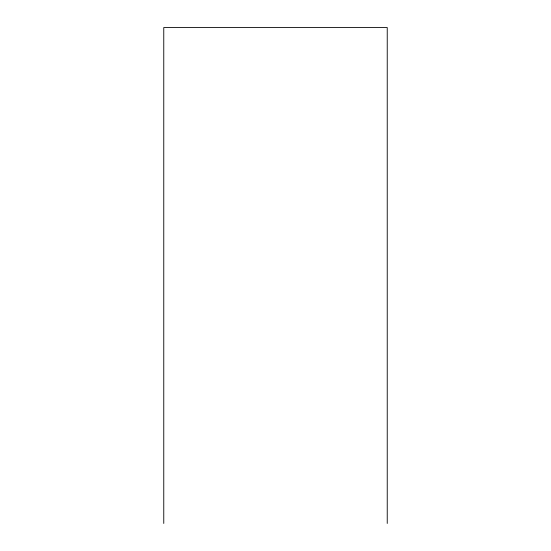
<?xml version="1.0" encoding="UTF-8"?>
<svg xmlns="http://www.w3.org/2000/svg" width="551" height="551" viewBox="0 0 551 551"><rect width="100%" height="100%" fill="white"/><g stroke="black" fill="none" stroke-linecap="round" stroke-linejoin="round"><path stroke-width="0.83" d="M387.236 523.45L387.236 27.55L163.764 27.55L163.764 523.45"/></g></svg>
